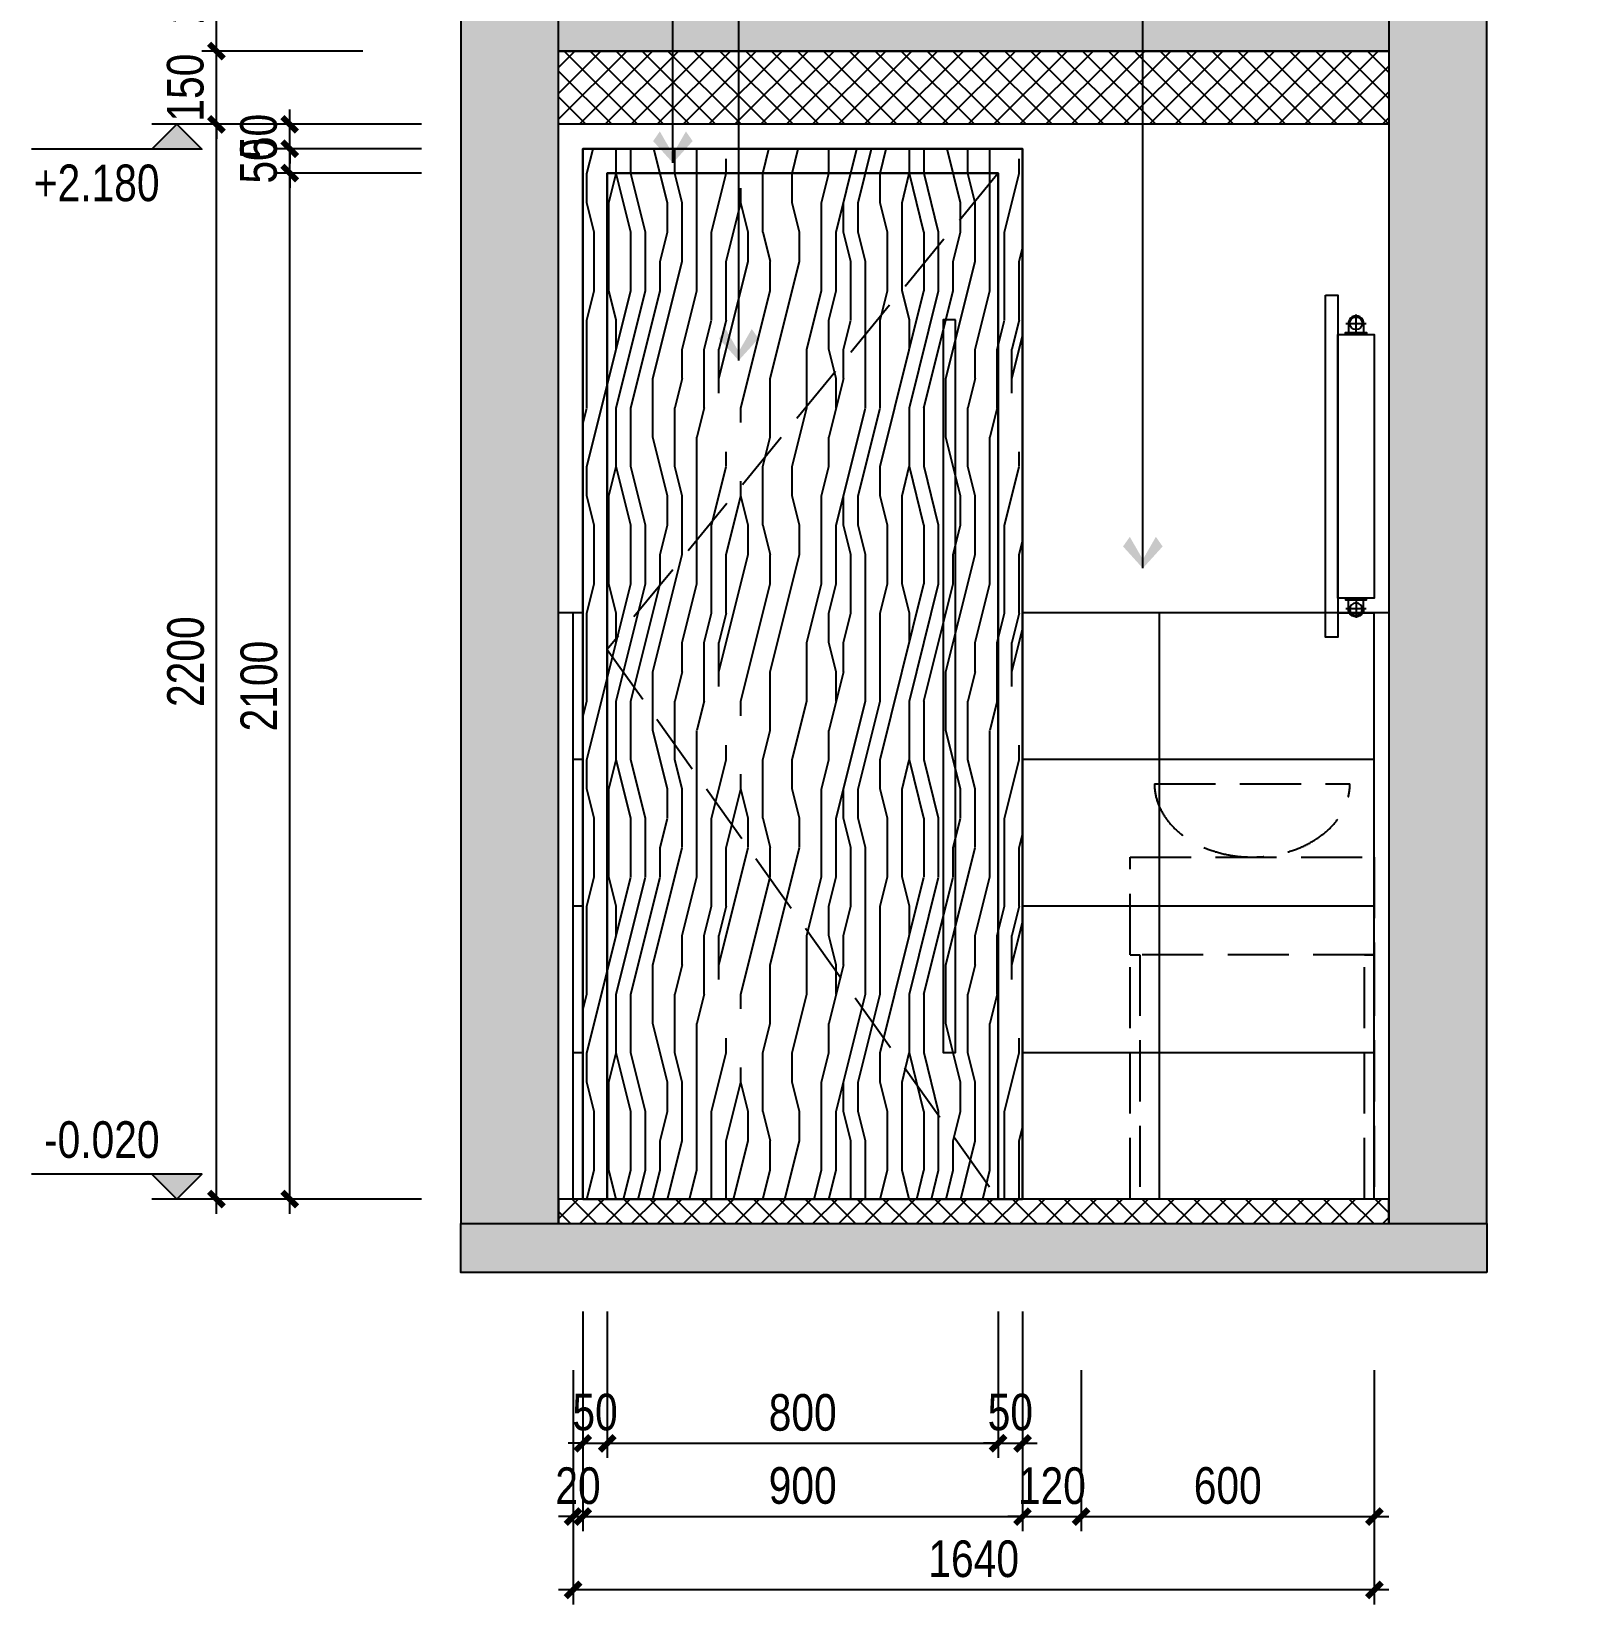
# Model space of a CAD drawing. Extents: x 468514 to 728049, y -74127 to 69080.
# Drawn here: x 619252 to 622408, y 37811 to 41031 of the extents above; entities that cross this region are included whole.
import ezdxf
from ezdxf.enums import TextEntityAlignment as Align

# ---------------------------------------------------------------- set-up
doc = ezdxf.new("R2010")
doc.units = 0
doc.header["$LTSCALE"] = 500
doc.header["$MEASUREMENT"] = 0
doc.linetypes.add('DASH', pattern=[0.35, 0.25, -0.1])
doc.layers.get('Defpoints').update_dxf_attribs({"color": 229})
for name, color, linetype in [('E 立面填充', 250, 'Continuous'), ('E 立面墙体', 245, 'Continuous'), ('E 立面家具、洁具', 153, 'Continuous'), ('E 立面材料分格线', 8, 'Continuous'), ('E 立面标注尺寸', 9, 'Continuous'), ('E 立面装饰完成线', 225, 'Continuous'), ('E 立面门', 107, 'Continuous')]:
    doc.layers.add(name, color=color, linetype=linetype)
doc.styles.add('PDC DIM', font='PMingLiU-ExtB.ttf', dxfattribs={"width": 0.85})
doc.styles.add('Xref-标准套房C$0$黑体', font='simhei.ttf')
doc.dimstyles.new('PDC-A2', dxfattribs={"dimscale": 0, "dimtxt": 2.5, "dimasz": 1, "dimexe": 1, "dimexo": 1, "dimgap": 0.7, "dimtad": 1, "dimdec": 0, "dimtxsty": 'PDC DIM', "dimblk": 'ARCHTICK', "dimcen": 1, "dimdle": 1, "dimclrd": 8, "dimclre": 8, "dimclrt": 9, "dimadec": 0, "dimazin": 0, "dimtfac": 1, "dimtdec": 0, "dimtix": 1, "dimtmove": 2, "dimatfit": 3, "dimldrblk": 'PDC A2 T R', "dimfxl": 10, "dimfxlon": 1, "dimarcsym": 0})

# ---------------------------------------------------------------- blocks, each defined once
blk = doc.blocks.new('led')
for p, q in [((622735.7, 39934.6, 89732.5), (622735.7, 39969, 89732.5)), ((622756.5, 39950.2, 89732.5), (622714.9, 39950.2, 89732.5)), ((622720.1, 39951.1, 89732.5), (622720.1, 39932, 89732.5)), ((622751.2, 39951.1, 89732.5), (622751.2, 39932, 89732.5))]:
    blk.add_line(p, q)
at = {"elevation": 89732.5}
blk.add_lwpolyline([(622714, 39928.5), (622714, 39932), (622757.3, 39932), (622757.3, 39928.5)], close=True, dxfattribs=at)
blk.add_circle((622735.7, 39951.1, 89732.5), 12.7)
blk.add_arc((622735.7, 39951.1, 89732.5), 15.5, 356.8047, 183.1953)
blk = doc.blocks.new('_ArchTick')
at = {"color": 0, "linetype": 'ByBlock', "const_width": 0.4}
blk.add_lwpolyline([(-0.5, -0.5), (0.5, 0.5)], dxfattribs=at)
blk = doc.blocks.new('*D1434')
at = {"layer": 'Defpoints', "color": 0, "transparency": 16777216}
for p in [(619780.7, 40741), (620080.7, 40741), (620080.7, 38641)]:
    blk.add_point(p, dxfattribs=at)
at = {"layer": 'E 立面标注尺寸', "color": 8, "lineweight": -2, "transparency": 16777216}
for p, q in [((619780.7, 38611), (619780.7, 40771)), ((620050.7, 40741), (619750.7, 40741)), ((620050.7, 38641), (619750.7, 38641))]:
    blk.add_line(p, q, dxfattribs=at)
at = {"layer": 'E 立面标注尺寸', "color": 8, "lineweight": -2, "transparency": 16777216, "xscale": 29.99999882274668, "yscale": 29.99999882274668, "zscale": 29.99999882274668}
for p, rotation in [((619780.7, 40741), 90), ((619780.7, 38641), 270)]:
    blk.add_blockref('_ArchTick', p, dxfattribs=dict(at, rotation=rotation))
at = {"layer": 'E 立面标注尺寸', "color": 9, "transparency": 16777216, "insert": (619718, 39691), "char_height": 75, "attachment_point": 5, "rotation": 90, "style": 'PDC DIM'}
blk.add_mtext('2100', dxfattribs=at)
blk = doc.blocks.new('PDC A2 T R')
at = {"color": 0, "linetype": 'ByBlock'}
blk.add_line((0, 0), (-2, 0), dxfattribs=at)
for points in [[(-2.15, 0.89), (-1.49, 1.35), (-0.6, 0), (0, 0)], [(-2.15, -0.89), (-1.49, -1.35), (-0.6, 0), (0, 0)]]:
    blk.add_solid(points, dxfattribs=at)
blk = doc.blocks.new('*D1435')
at = {"layer": 'Defpoints', "color": 0, "transparency": 16777216}
for p in [(619780.7, 40791), (620080.7, 40791), (620080.7, 40741)]:
    blk.add_point(p, dxfattribs=at)
at = {"layer": 'E 立面标注尺寸', "color": 8, "lineweight": -2, "transparency": 16777216}
for p, q in [((619780.7, 40791), (619780.7, 40821)), ((620050.7, 40791), (619750.7, 40791)), ((619780.7, 40741), (619780.7, 40791)), ((620050.7, 40741), (619750.7, 40741)), ((619780.7, 40741), (619780.7, 40711))]:
    blk.add_line(p, q, dxfattribs=at)
at = {"layer": 'E 立面标注尺寸', "color": 8, "lineweight": -2, "transparency": 16777216, "xscale": 29.99999882274668, "yscale": 29.99999882274668, "zscale": 29.99999882274668}
for p, rotation in [((619780.7, 40791), 270), ((619780.7, 40741), 90)]:
    blk.add_blockref('_ArchTick', p, dxfattribs=dict(at, rotation=rotation))
at = {"layer": 'E 立面标注尺寸', "color": 9, "transparency": 16777216, "insert": (619717.3, 40766), "char_height": 75, "attachment_point": 5, "rotation": 90, "style": 'PDC DIM'}
blk.add_mtext('50', dxfattribs=at)
blk = doc.blocks.new('*D1436')
at = {"layer": 'Defpoints', "color": 0}
for p in [(619780.7, 40841), (620080.7, 40841), (620080.7, 40791)]:
    blk.add_point(p, dxfattribs=at)
at = {"layer": 'E 立面标注尺寸', "color": 8, "lineweight": -2}
for p, q in [((619780.7, 40841), (619780.7, 40871)), ((620050.7, 40841), (619750.7, 40841)), ((619780.7, 40791), (619780.7, 40841)), ((620050.7, 40791), (619750.7, 40791)), ((619780.7, 40791), (619780.7, 40761))]:
    blk.add_line(p, q, dxfattribs=at)
at = {"layer": 'E 立面标注尺寸', "color": 8, "lineweight": -2, "xscale": 29.99999882274668, "yscale": 29.99999882274668, "zscale": 29.99999882274668}
for p, rotation in [((619780.7, 40841), 270), ((619780.7, 40791), 90)]:
    blk.add_blockref('_ArchTick', p, dxfattribs=dict(at, rotation=rotation))
at = {"layer": 'E 立面标注尺寸', "color": 9, "insert": (619717.3, 40816), "char_height": 75, "attachment_point": 5, "rotation": 90, "style": 'PDC DIM'}
blk.add_mtext('50', dxfattribs=at)
blk = doc.blocks.new('*D1437')
at = {"layer": 'Defpoints', "color": 0}
for p in [(619630.7, 40991), (620080.7, 40991), (620080.7, 40841)]:
    blk.add_point(p, dxfattribs=at)
at = {"layer": 'E 立面标注尺寸', "color": 8, "lineweight": -2}
for p, q in [((619930.7, 40991), (619600.7, 40991)), ((619630.7, 40991), (619630.7, 41021)), ((619630.7, 40841), (619630.7, 40991)), ((619930.7, 40841), (619600.7, 40841)), ((619630.7, 40841), (619630.7, 40811))]:
    blk.add_line(p, q, dxfattribs=at)
at = {"layer": 'E 立面标注尺寸', "color": 8, "lineweight": -2, "xscale": 29.99999882274668, "yscale": 29.99999882274668, "zscale": 29.99999882274668}
for p, rotation in [((619630.7, 40991), 270), ((619630.7, 40841), 90)]:
    blk.add_blockref('_ArchTick', p, dxfattribs=dict(at, rotation=rotation))
at = {"layer": 'E 立面标注尺寸', "color": 9, "insert": (619567.3, 40916), "char_height": 75, "attachment_point": 5, "rotation": 90, "style": 'PDC DIM'}
blk.add_mtext('150', dxfattribs=at)
blk = doc.blocks.new('*D1438')
at = {"layer": 'Defpoints', "color": 0}
for p in [(619630.7, 41241), (620080.7, 41241), (620080.7, 40991)]:
    blk.add_point(p, dxfattribs=at)
at = {"layer": 'E 立面标注尺寸', "color": 8, "lineweight": -2}
for p, q in [((619630.7, 40961), (619630.7, 41271)), ((619930.7, 41241), (619600.7, 41241)), ((619930.7, 40991), (619600.7, 40991))]:
    blk.add_line(p, q, dxfattribs=at)
at = {"layer": 'E 立面标注尺寸', "color": 8, "lineweight": -2, "xscale": 29.99999882274668, "yscale": 29.99999882274668, "zscale": 29.99999882274668}
for p, rotation in [((619630.7, 41241), 90), ((619630.7, 40991), 270)]:
    blk.add_blockref('_ArchTick', p, dxfattribs=dict(at, rotation=rotation))
at = {"layer": 'E 立面标注尺寸', "color": 9, "insert": (619567.3, 41116), "char_height": 75, "attachment_point": 5, "rotation": 90, "style": 'PDC DIM'}
blk.add_mtext('250', dxfattribs=at)
blk = doc.blocks.new('*D1431')
at = {"layer": 'Defpoints', "color": 0}
for p in [(619630.7, 40841), (620080.7, 40841), (620080.7, 38641)]:
    blk.add_point(p, dxfattribs=at)
at = {"layer": 'E 立面标注尺寸', "color": 8, "lineweight": -2}
for p, q in [((619630.7, 38611), (619630.7, 40871)), ((619930.7, 40841), (619600.7, 40841)), ((619930.7, 38641), (619600.7, 38641))]:
    blk.add_line(p, q, dxfattribs=at)
at = {"layer": 'E 立面标注尺寸', "color": 8, "lineweight": -2, "xscale": 29.99999882274668, "yscale": 29.99999882274668, "zscale": 29.99999882274668}
for p, rotation in [((619630.7, 40841), 90), ((619630.7, 38641), 270)]:
    blk.add_blockref('_ArchTick', p, dxfattribs=dict(at, rotation=rotation))
at = {"layer": 'E 立面标注尺寸', "color": 9, "insert": (619568, 39741), "char_height": 75, "attachment_point": 5, "rotation": 90, "style": 'PDC DIM'}
blk.add_mtext('2200', dxfattribs=at)
blk = doc.blocks.new('*D1475')
at = {"layer": 'Defpoints', "color": 0, "transparency": 16777216}
for p in [(620380.7, 38441), (620430.7, 38441), (620430.7, 38141)]:
    blk.add_point(p, dxfattribs=at)
at = {"layer": 'E 立面标注尺寸', "color": 8, "lineweight": -2, "transparency": 16777216}
for p, q in [((620380.7, 38411), (620380.7, 38111)), ((620430.7, 38411), (620430.7, 38111)), ((620380.7, 38141), (620350.7, 38141)), ((620380.7, 38141), (620430.7, 38141)), ((620430.7, 38141), (620460.7, 38141))]:
    blk.add_line(p, q, dxfattribs=at)
at = {"layer": 'E 立面标注尺寸', "color": 8, "lineweight": -2, "transparency": 16777216, "xscale": 29.99999882274668, "yscale": 29.99999882274668, "zscale": 29.99999882274668}
blk.add_blockref('_ArchTick', (620380.7, 38141), dxfattribs=at)
at = {"layer": 'E 立面标注尺寸', "color": 8, "lineweight": -2, "transparency": 16777216, "xscale": 29.99999882274668, "yscale": 29.99999882274668, "zscale": 29.99999882274668, "rotation": 180}
blk.add_blockref('_ArchTick', (620430.7, 38141), dxfattribs=at)
at = {"layer": 'E 立面标注尺寸', "color": 9, "transparency": 16777216, "insert": (620405.7, 38204.5), "char_height": 75, "attachment_point": 5, "style": 'PDC DIM'}
blk.add_mtext('50', dxfattribs=at)
blk = doc.blocks.new('*D1476')
at = {"layer": 'Defpoints', "color": 0, "transparency": 16777216}
for p in [(620430.7, 38441), (621230.7, 38441), (621230.7, 38141)]:
    blk.add_point(p, dxfattribs=at)
at = {"layer": 'E 立面标注尺寸', "color": 8, "lineweight": -2, "transparency": 16777216}
for p, q in [((620430.7, 38411), (620430.7, 38111)), ((621230.7, 38411), (621230.7, 38111)), ((620400.7, 38141), (621260.7, 38141))]:
    blk.add_line(p, q, dxfattribs=at)
at = {"layer": 'E 立面标注尺寸', "color": 8, "lineweight": -2, "transparency": 16777216, "xscale": 29.99999882274668, "yscale": 29.99999882274668, "zscale": 29.99999882274668, "rotation": 180}
blk.add_blockref('_ArchTick', (620430.7, 38141), dxfattribs=at)
at = {"layer": 'E 立面标注尺寸', "color": 8, "lineweight": -2, "transparency": 16777216, "xscale": 29.99999882274668, "yscale": 29.99999882274668, "zscale": 29.99999882274668}
blk.add_blockref('_ArchTick', (621230.7, 38141), dxfattribs=at)
at = {"layer": 'E 立面标注尺寸', "color": 9, "transparency": 16777216, "insert": (620830.7, 38203.8), "char_height": 75, "attachment_point": 5, "style": 'PDC DIM'}
blk.add_mtext('800', dxfattribs=at)
blk = doc.blocks.new('*D1477')
at = {"layer": 'Defpoints', "color": 0, "transparency": 16777216}
for p in [(621230.7, 38441), (621280.7, 38441), (621280.7, 38141)]:
    blk.add_point(p, dxfattribs=at)
at = {"layer": 'E 立面标注尺寸', "color": 8, "lineweight": -2, "transparency": 16777216}
for p, q in [((621230.7, 38411), (621230.7, 38111)), ((621280.7, 38411), (621280.7, 38111)), ((621230.7, 38141), (621200.7, 38141)), ((621230.7, 38141), (621280.7, 38141)), ((621280.7, 38141), (621310.7, 38141))]:
    blk.add_line(p, q, dxfattribs=at)
at = {"layer": 'E 立面标注尺寸', "color": 8, "lineweight": -2, "transparency": 16777216, "xscale": 29.99999882274668, "yscale": 29.99999882274668, "zscale": 29.99999882274668}
blk.add_blockref('_ArchTick', (621230.7, 38141), dxfattribs=at)
at = {"layer": 'E 立面标注尺寸', "color": 8, "lineweight": -2, "transparency": 16777216, "xscale": 29.99999882274668, "yscale": 29.99999882274668, "zscale": 29.99999882274668, "rotation": 180}
blk.add_blockref('_ArchTick', (621280.7, 38141), dxfattribs=at)
at = {"layer": 'E 立面标注尺寸', "color": 9, "transparency": 16777216, "insert": (621255.7, 38204.5), "char_height": 75, "attachment_point": 5, "style": 'PDC DIM'}
blk.add_mtext('50', dxfattribs=at)
blk = doc.blocks.new('*D1478')
at = {"layer": 'Defpoints', "color": 0, "transparency": 16777216}
for p in [(620360.7, 38441), (620380.7, 38441), (620380.7, 37991)]:
    blk.add_point(p, dxfattribs=at)
at = {"layer": 'E 立面标注尺寸', "color": 8, "lineweight": -2, "transparency": 16777216}
for p, q in [((620360.7, 38291), (620360.7, 37961)), ((620380.7, 38291), (620380.7, 37961)), ((620360.7, 37991), (620330.7, 37991)), ((620360.7, 37991), (620380.7, 37991)), ((620380.7, 37991), (620410.7, 37991))]:
    blk.add_line(p, q, dxfattribs=at)
at = {"layer": 'E 立面标注尺寸', "color": 8, "lineweight": -2, "transparency": 16777216, "xscale": 29.99999882274668, "yscale": 29.99999882274668, "zscale": 29.99999882274668}
blk.add_blockref('_ArchTick', (620360.7, 37991), dxfattribs=at)
at = {"layer": 'E 立面标注尺寸', "color": 8, "lineweight": -2, "transparency": 16777216, "xscale": 29.99999882274668, "yscale": 29.99999882274668, "zscale": 29.99999882274668, "rotation": 180}
blk.add_blockref('_ArchTick', (620380.7, 37991), dxfattribs=at)
at = {"layer": 'E 立面标注尺寸', "color": 9, "transparency": 16777216, "insert": (620370.7, 38053.8), "char_height": 75, "attachment_point": 5, "style": 'PDC DIM'}
blk.add_mtext('20', dxfattribs=at)
blk = doc.blocks.new('*D1479')
at = {"layer": 'Defpoints', "color": 0, "transparency": 16777216}
for p in [(620380.7, 38441), (621280.7, 38441), (621280.7, 37991)]:
    blk.add_point(p, dxfattribs=at)
at = {"layer": 'E 立面标注尺寸', "color": 8, "lineweight": -2, "transparency": 16777216}
for p, q in [((620380.7, 38291), (620380.7, 37961)), ((621280.7, 38291), (621280.7, 37961)), ((620350.7, 37991), (621310.7, 37991))]:
    blk.add_line(p, q, dxfattribs=at)
at = {"layer": 'E 立面标注尺寸', "color": 8, "lineweight": -2, "transparency": 16777216, "xscale": 29.99999882274668, "yscale": 29.99999882274668, "zscale": 29.99999882274668, "rotation": 180}
blk.add_blockref('_ArchTick', (620380.7, 37991), dxfattribs=at)
at = {"layer": 'E 立面标注尺寸', "color": 8, "lineweight": -2, "transparency": 16777216, "xscale": 29.99999882274668, "yscale": 29.99999882274668, "zscale": 29.99999882274668}
blk.add_blockref('_ArchTick', (621280.7, 37991), dxfattribs=at)
at = {"layer": 'E 立面标注尺寸', "color": 9, "transparency": 16777216, "insert": (620830.7, 38054.2), "char_height": 75, "attachment_point": 5, "style": 'PDC DIM'}
blk.add_mtext('900', dxfattribs=at)
blk = doc.blocks.new('*D1480')
at = {"layer": 'Defpoints', "color": 0, "transparency": 16777216}
for p in [(621280.7, 38441), (621400.7, 38441), (621400.7, 37991)]:
    blk.add_point(p, dxfattribs=at)
at = {"layer": 'E 立面标注尺寸', "color": 8, "lineweight": -2, "transparency": 16777216}
for p, q in [((621280.7, 38291), (621280.7, 37961)), ((621400.7, 38291), (621400.7, 37961)), ((621280.7, 37991), (621250.7, 37991)), ((621280.7, 37991), (621400.7, 37991)), ((621400.7, 37991), (621430.7, 37991))]:
    blk.add_line(p, q, dxfattribs=at)
at = {"layer": 'E 立面标注尺寸', "color": 8, "lineweight": -2, "transparency": 16777216, "xscale": 29.99999882274668, "yscale": 29.99999882274668, "zscale": 29.99999882274668}
blk.add_blockref('_ArchTick', (621280.7, 37991), dxfattribs=at)
at = {"layer": 'E 立面标注尺寸', "color": 8, "lineweight": -2, "transparency": 16777216, "xscale": 29.99999882274668, "yscale": 29.99999882274668, "zscale": 29.99999882274668, "rotation": 180}
blk.add_blockref('_ArchTick', (621400.7, 37991), dxfattribs=at)
at = {"layer": 'E 立面标注尺寸', "color": 9, "transparency": 16777216, "insert": (621340.7, 38053.8), "char_height": 75, "attachment_point": 5, "style": 'PDC DIM'}
blk.add_mtext('120', dxfattribs=at)
blk = doc.blocks.new('*D1481')
at = {"layer": 'Defpoints', "color": 0, "transparency": 16777216}
for p in [(621400.7, 38441), (622000.7, 38441), (622000.7, 37991)]:
    blk.add_point(p, dxfattribs=at)
at = {"layer": 'E 立面标注尺寸', "color": 8, "lineweight": -2, "transparency": 16777216}
for p, q in [((621400.7, 38291), (621400.7, 37961)), ((622000.7, 38291), (622000.7, 37961)), ((621370.7, 37991), (622030.7, 37991))]:
    blk.add_line(p, q, dxfattribs=at)
at = {"layer": 'E 立面标注尺寸', "color": 8, "lineweight": -2, "transparency": 16777216, "xscale": 29.99999882274668, "yscale": 29.99999882274668, "zscale": 29.99999882274668, "rotation": 180}
blk.add_blockref('_ArchTick', (621400.7, 37991), dxfattribs=at)
at = {"layer": 'E 立面标注尺寸', "color": 8, "lineweight": -2, "transparency": 16777216, "xscale": 29.99999882274668, "yscale": 29.99999882274668, "zscale": 29.99999882274668}
blk.add_blockref('_ArchTick', (622000.7, 37991), dxfattribs=at)
at = {"layer": 'E 立面标注尺寸', "color": 9, "transparency": 16777216, "insert": (621700.7, 38054.2), "char_height": 75, "attachment_point": 5, "style": 'PDC DIM'}
blk.add_mtext('600', dxfattribs=at)
blk = doc.blocks.new('*D1482')
at = {"layer": 'Defpoints', "color": 0, "transparency": 16777216}
for p in [(620360.7, 38441), (622000.7, 38441), (620360.7, 37841)]:
    blk.add_point(p, dxfattribs=at)
at = {"layer": 'E 立面标注尺寸', "color": 8, "lineweight": -2, "transparency": 16777216}
for p, q in [((620360.7, 38141), (620360.7, 37811)), ((622000.7, 38141), (622000.7, 37811)), ((622030.7, 37841), (620330.7, 37841))]:
    blk.add_line(p, q, dxfattribs=at)
at = {"layer": 'E 立面标注尺寸', "color": 8, "lineweight": -2, "transparency": 16777216, "xscale": 29.99999882274668, "yscale": 29.99999882274668, "zscale": 29.99999882274668, "rotation": 180}
blk.add_blockref('_ArchTick', (620360.7, 37841), dxfattribs=at)
at = {"layer": 'E 立面标注尺寸', "color": 8, "lineweight": -2, "transparency": 16777216, "xscale": 29.99999882274668, "yscale": 29.99999882274668, "zscale": 29.99999882274668}
blk.add_blockref('_ArchTick', (622000.7, 37841), dxfattribs=at)
at = {"layer": 'E 立面标注尺寸', "color": 9, "transparency": 16777216, "insert": (621180.7, 37904.2), "char_height": 75, "attachment_point": 5, "style": 'PDC DIM'}
blk.add_mtext('1640', dxfattribs=at)
blk = doc.blocks.new('A$C37DB5113')
blk.add_hatch(color=256).paths.add_polyline_path([(150, 75), (75, 0), (0, 75)])
for p, q in [((0, 75), (510, 75)), ((0, 75), (75, 0)), ((150, 75), (75, 0)), ((0, 0), (150, 0))]:
    blk.add_line(p, q)
blk.add_lwpolyline([(150, 75), (75, 0), (0, 75), (150, 75)])
at = {"style": 'Xref-标准套房C$0$黑体', "width": 0.8}
blk.add_attdef('%%P0.000', text='', height=105, dxfattribs=at).set_placement((510, 75), align=Align.BOTTOM_RIGHT)
blk = doc.blocks.new('343')
at = {"linetype": 'DASH'}
blk.add_lwpolyline([(623243.7, 37191.3), (623643.7, 37191.3)], dxfattribs=at)
for points in [[(623193.7, 37041.3), (623693.7, 37041.3), (623693.7, 36841.3), (623193.7, 36841.3)], [(623193.7, 36841.3), (623213.7, 36841.3), (623213.7, 36341.3), (623193.7, 36341.3)], [(623673.7, 36841.3), (623693.7, 36841.3), (623693.7, 36341.3), (623673.7, 36341.3)]]:
    blk.add_lwpolyline(points, close=True, dxfattribs=at)
blk.add_ellipse((623443.7, 37191.3), major_axis=(200, 0), ratio=0.75, start_param=3.141593, end_param=6.283185, dxfattribs=at)

msp = doc.modelspace()

# ---------------------------------------------------------------- hatches: boundary and pattern name
at = {"layer": 'E 立面填充'}
h = msp.add_hatch(dxfattribs=at)
h.set_pattern_fill('ANSI37', color=256, scale=300)
h.set_pattern_definition([(45, (0, -200), (-26.5165043, 26.5165043), []), (135, (0, -200), (-26.5165043, -26.5165043), [])])
h.paths.add_polyline_path([(620330.7, 40991), (622030.7, 40991), (622030.7, 40841), (620330.7, 40841)])
h = msp.add_hatch(dxfattribs=at)
h.set_pattern_fill('木纹5', color=256, scale=150, angle=90, pattern_type=2)
h.set_pattern_definition([(90, (93963.6, 0), (-600, 4e-14), [120, -180, 60, -240]), (90, (93948.6, 420), (-600, 4e-14), [120, -480]), (90, (93918.6, 360), (-600, 4e-14), [60, -540]), (90, (93903.6, 30), (-600, 4e-14), [30, -420, 30, -120]), (90, (93873.6, 240), (-600, 4e-14), [120, -180, 30, -270]), (90, (93858.6, 90), (-600, 4e-14), [90, -510]), (90, (93843.6, 240), (-600, 4e-14), [180, -420]), (90, (93828.6, 60), (-600, 4e-14), [120, -480]), (90, (93813.6, 300), (-600, 4e-14), [300, -300]), (90, (93783.6, 120), (-600, 4e-14), [60, -180, 120, -240]), (90, (93768.6, 540), (-600, 4e-14), [120, -480]), (90, (93753.6, 420), (-600, 4e-14), [60, -540]), (90, (93738.6, 300), (-600, 4e-14), [60, -540]), (90, (93723.6, 0), (-600, 4e-14), [120, -480]), (90, (93708.6, 300), (-600, 4e-14), [120, -480]), (90, (93678.6, 300), (-600, 4e-14), [120, -120, 120, -240]), (90, (93648.6, 180), (-600, 4e-14), [60, -300, 120, -120]), (90, (93633.6, 300), (-600, 4e-14), [180, -420]), (90, (93603.6, 300), (-600, 4e-14), [120, -480]), (90, (93588.6, 60), (-600, 4e-14), [180, -240, 60, -120]), (90, (93558.6, 60), (-600, 4e-14), [300, -300]), (90, (93543.6, 420), (-600, 4e-14), [60, -540]), (90, (93528.6, 240), (-600, 4e-14), [120, -480]), (90, (93513.6, 120), (-600, 4e-14), [60, -240, 60, -240]), (90, (93498.6, 60), (-600, 4e-14), [60, -180, 120, -240]), (90, (93483.6, 180), (-600, 4e-14), [60, -300, 60, -180]), (90, (93468.6, 300), (-600, 4e-14), [180, -420]), (90, (93438.6, 60), (-600, 4e-14), [120, -480]), (90, (93423.6, 360), (-600, 4e-14), [60, -540]), (90, (93408.6, 480), (-600, 4e-14), [60, -540]), (104.036243, (93918.6, 420), (2e-08, 600), [61.8, -2412.0633]), (104.036243, (93783.6, 480), (2e-08, 600), [61.8, -2412.0633]), (104.036243, (93423.6, 420), (2e-08, 600), [61.8, -2412.0633]), (104.036243, (93648.6, 240), (2e-08, 600), [61.8, -2412.0633]), (104.036243, (93558.6, 360), (2e-08, 600), [61.8, -2412.0633]), (104.036243, (93603.6, 420), (2e-08, 600), [61.8, -2412.0633]), (104.036243, (93498.6, 120), (2e-08, 600), [61.8, -2412.0633]), (104.036243, (93528.6, 360), (2e-08, 600), [61.8, -2412.0633]), (104.036243, (93753.6, 480), (2e-08, 600), [123.6, -2350.2633]), (104.036243, (93708.6, 420), (2e-08, 600), [123.6, -2350.2633]), (104.036243, (93678.6, 420), (2e-08, 600), [123.6, -2350.2633]), (255.963757, (93873.6, 240), (2e-08, -600), [61.8, -123.6, 61.8, -2226.6633]), (255.963757, (93783.6, 120), (2e-08, -600), [61.8, -2412.0633]), (255.963757, (93513.6, 120), (2e-08, -600), [123.6, -2350.2633]), (284.036243, (93948.6, 420), (-2e-08, -600), [61.8, -2412.0633]), (75.963757, (93948.6, 540), (-2e-08, 600), [61.8, -2412.0633]), (75.963757, (93738.6, 360), (-2e-08, 600), [61.8, -2412.0633]), (75.963757, (93633.6, 480), (-2e-08, 600), [61.8, -2412.0633]), (75.963757, (93588.6, 240), (-2e-08, 600), [61.8, -2412.0633]), (75.963757, (93513.6, 180), (-2e-08, 600), [61.8, -2412.0633]), (75.963757, (93483.6, 240), (-2e-08, 600), [61.8, -2412.0633]), (75.963757, (93588.6, 240), (-2e-08, 600), [61.8, -2412.0633]), (75.963757, (93498.6, 420), (-2e-08, 600), [247.2, -2226.6633]), (75.963757, (93903.6, 60), (-2e-08, 600), [247.2, -2226.6633]), (75.963757, (93858.6, 120), (-2e-08, 600), [247.2, -2226.6633]), (75.963757, (93828.6, 180), (-2e-08, 600), [61.8, -123.6, 123.6, -2164.8633]), (75.963757, (93783.6, 180), (-2e-08, 600), [123.6, -123.6, 123.6, -2103.0633]), (75.963757, (93723.6, 120), (-2e-08, 600), [247.2, -2226.6633]), (75.963757, (93678.6, 60), (-2e-08, 600), [247.2, -2226.6633]), (75.963757, (93648.6, 60), (-2e-08, 600), [247.2, -2226.6633]), (75.963757, (93468.6, 480), (-2e-08, 600), [61.8, -2412.0633]), (75.963768, (93408.6, 540), (-0.000115, 600), [123.6, -2350.2633]), (75.963768, (93438.6, 180), (-0.000115, 600), [123.6, -2350.2633]), (75.963758, (93963.6, 120), (-1e-05, 600), [247.2, -2226.6633]), (75.963758, (93543.6, 480), (-1e-05, 600), [185.4, -2288.4633]), (75.963758, (93588.6, 540), (-1e-05, 600), [370.8, -2103.0633])])
h.paths.add_polyline_path([(621280.7, 40791), (620380.7, 40791), (620380.7, 38641), (621280.7, 38641)])
h = msp.add_hatch(dxfattribs=at)
h.set_pattern_fill('_USER', color=256, scale=300, pattern_type=0)
h.set_pattern_definition([(0, (620360.75, 38641), (0, 300), [])])
h.paths.add_polyline_path([(621900.7, 39841), (621280.7, 39841), (621280.7, 38641), (622000.7, 38641), (622000.7, 39871), (621925.7, 39871), (621925.7, 39791), (621900.7, 39791)])
h.paths.add_polyline_path([(620380.7, 39841), (620360.7, 39841), (620360.7, 38641), (620380.7, 38641)])
h = msp.add_hatch(dxfattribs=at)
h.set_pattern_fill('_USER', color=256, scale=600, angle=90, pattern_type=0)
h.set_pattern_definition([(90, (620360.75, 41041), (-600, 4e-14), [])])
h.paths.add_polyline_path([(621900.7, 39841), (621280.7, 39841), (621280.7, 38641), (622000.7, 38641), (622000.7, 39871), (621925.7, 39871), (621925.7, 39791), (621900.7, 39791)])
h.paths.add_polyline_path([(620380.7, 39841), (620360.7, 39841), (620360.7, 38641), (620380.7, 38641)])
at = {"layer": 'E 立面墙体'}
h = msp.add_hatch(dxfattribs=at)
h.set_pattern_fill('钢筋混凝土', color=250, scale=10, pattern_type=2)
h.set_pattern_definition([(45, (95608.31, 0), (-35.355339, 35.355339), []), (50, (95608.31, 0), (71.726018, -6.2752135), [7.5, -82.5]), (355, (95608.31, 0), (-13.875133, 75.219213), [6, -66]), (100.4514, (95614.286, -0.52), (57.850938, 68.943954), [6.374019, -70.114211]), (46.1842, (95608.31, 20), (106.724105, -16.551901), [11.25, -123.75]), (96.6356, (95617.2, 18.62), (93.46627, 97.411787), [9.561029, -105.1713]), (351.1842, (95608.31, 20), (93.466195, 97.41186), [9, -99]), (21, (95618.31, 15), (59.690705, -40.261889), [7.5, -82.5]), (326, (95618.31, 15), (24.331533, 72.515005), [6, -66]), (71.4514, (95623.28, 11.645), (84.022263, 32.25305), [6.374019, -70.114211]), (37.5, (95608.308, 0), (1.2159855, 33.2893854), [0.5, -65.2, 0.5, -67, 0.5, -66.25]), (7.5, (95608.31, 0), (26.3069537, 39.4411712), [0.5, -38.2, 0.5, -63.7, 0.5, -25.25]), (327.5, (95586.008, 0), (53.3822436, -2.2554872), [0.5, -25, 0.5, -78, 0.5, -103.5]), (317.5, (95576.01, 0), (58.318617, 10.0104982), [0.5, -32.5, 0.5, -51.8, 0.5, -73.5])])
h.paths.add_polyline_path([(620130.7, 38591), (620330.7, 38591), (620330.7, 43891), (620130.7, 43891)])
h = msp.add_hatch(dxfattribs=at)
h.set_pattern_fill('钢筋混凝土', color=250, scale=10, pattern_type=2)
h.set_pattern_definition([(45, (90308.31, 0), (-35.355339, 35.355339), []), (50, (90308.31, 0), (71.726018, -6.2752135), [7.5, -82.5]), (355, (90308.31, 0), (-13.875133, 75.219213), [6, -66]), (100.4514, (90314.286, -0.52), (57.850938, 68.943954), [6.374019, -70.114211]), (46.1842, (90308.31, 20), (106.724105, -16.551901), [11.25, -123.75]), (96.6356, (90317.2, 18.62), (93.46627, 97.411787), [9.561029, -105.1713]), (351.1842, (90308.31, 20), (93.466195, 97.41186), [9, -99]), (21, (90318.31, 15), (59.690705, -40.261889), [7.5, -82.5]), (326, (90318.31, 15), (24.331533, 72.515005), [6, -66]), (71.4514, (90323.28, 11.645), (84.022263, 32.25305), [6.374019, -70.114211]), (37.5, (90308.308, 0), (1.2159855, 33.2893854), [0.5, -65.2, 0.5, -67, 0.5, -66.25]), (7.5, (90308.31, 0), (26.3069537, 39.4411712), [0.5, -38.2, 0.5, -63.7, 0.5, -25.25]), (327.5, (90286.008, 0), (53.3822436, -2.2554872), [0.5, -25, 0.5, -78, 0.5, -103.5]), (317.5, (90276.01, 0), (58.318617, 10.0104982), [0.5, -32.5, 0.5, -51.8, 0.5, -73.5])])
h.paths.add_polyline_path([(622230.7, 43891), (622030.7, 43891), (622030.7, 38591), (622230.7, 38591)])
h = msp.add_hatch(dxfattribs=at)
h.set_pattern_fill('钢筋混凝土', color=250, scale=10, pattern_type=2)
h.set_pattern_definition([(45, (84608.31, -250), (-35.355339, 35.355339), []), (50, (84608.31, -250), (71.726018, -6.2752135), [7.5, -82.5]), (355, (84608.31, -250), (-13.875133, 75.219213), [6, -66]), (100.4514, (84614.286, -250.52), (57.850938, 68.943954), [6.374019, -70.114211]), (46.1842, (84608.31, -230), (106.724105, -16.551901), [11.25, -123.75]), (96.6356, (84617.2, -231.38), (93.46627, 97.411787), [9.561029, -105.1713]), (351.1842, (84608.31, -230), (93.466195, 97.41186), [9, -99]), (21, (84618.31, -235), (59.690705, -40.261889), [7.5, -82.5]), (326, (84618.31, -235), (24.331533, 72.515005), [6, -66]), (71.4514, (84623.28, -238.355), (84.022263, 32.25305), [6.374019, -70.114211]), (37.5, (84608.308, -250), (1.2159855, 33.2893854), [0.5, -65.2, 0.5, -67, 0.5, -66.25]), (7.5, (84608.31, -250), (26.3069537, 39.4411712), [0.5, -38.2, 0.5, -63.7, 0.5, -25.25]), (327.5, (84586.008, -250), (53.3822436, -2.2554872), [0.5, -25, 0.5, -78, 0.5, -103.5]), (317.5, (84576.01, -250), (58.318617, 10.0104982), [0.5, -32.5, 0.5, -51.8, 0.5, -73.5])])
h.paths.add_polyline_path([(622030.7, 40991), (620330.7, 40991), (620330.7, 41191), (622030.7, 41191)])
h = msp.add_hatch(dxfattribs=at)
h.set_pattern_fill('ANSI37', color=250, scale=300)
h.set_pattern_definition([(45, (90008.31, 0), (-26.5165043, 26.5165043), []), (135, (90008.31, 0), (-26.5165043, -26.5165043), [])])
h.paths.add_polyline_path([(620330.7, 38591), (622030.7, 38591), (622030.7, 38641), (620330.7, 38641)])
h = msp.add_hatch(color=250, dxfattribs=at)
h.dxf.hatch_style = 1
h.paths.add_polyline_path([(622230.7, 38491), (620130.7, 38491), (620130.7, 38591), (622230.7, 38591)])

# ---------------------------------------------------------------- linework, layer by layer
for points in [[(620130.7, 38591), (620330.7, 38591), (620330.7, 43891), (620130.7, 43891)], [(622230.7, 43891), (622030.7, 43891), (622030.7, 38591), (622230.7, 38591)], [(622030.7, 40991), (620330.7, 40991), (620330.7, 41191), (622030.7, 41191)], [(622230.7, 38491), (620130.7, 38491), (620130.7, 38591), (622230.7, 38591)]]:
    msp.add_lwpolyline(points, close=True, dxfattribs=at)
at = {"layer": 'E 立面家具、洁具', "color": 250}
for p, q in [((620380.7, 39841), (620330.7, 39841)), ((622030.7, 39841), (621280.7, 39841))]:
    msp.add_line(p, q, dxfattribs=at)
at = {"layer": 'E 立面家具、洁具'}
for points in [[(621900.7, 40491), (621925.7, 40491), (621925.7, 39791), (621900.7, 39791)], [(621925.7, 40411), (622000.7, 40411), (622000.7, 39871), (621925.7, 39871)]]:
    msp.add_lwpolyline(points, close=True, dxfattribs=at)
at = {"layer": 'E 立面材料分格线', "linetype": 'DASH'}
msp.add_lwpolyline([(621230.7, 40741), (620430.7, 39766), (621230.7, 38641)], dxfattribs=at)
at = {"layer": 'E 立面装饰完成线'}
for p, q in [((620360.7, 38641), (620360.7, 39841)), ((622000.7, 38641), (622000.7, 39841))]:
    msp.add_line(p, q, dxfattribs=at)
for points in [[(620330.7, 40991), (622030.7, 40991), (622030.7, 40841), (620330.7, 40841)], [(620330.7, 38591), (622030.7, 38591), (622030.7, 38641), (620330.7, 38641)]]:
    msp.add_lwpolyline(points, close=True, dxfattribs=at)
at = {"layer": 'E 立面门'}
for points in [[(620380.7, 38641), (620380.7, 40791), (621280.7, 40791), (621280.7, 38641)], [(620430.7, 38641), (620430.7, 40741), (621230.7, 40741), (621230.7, 38641)]]:
    msp.add_lwpolyline(points, dxfattribs=at)
for points in [[(621280.7, 40791), (620380.7, 40791), (620380.7, 38641), (621280.7, 38641)], [(621230.7, 40741), (620430.7, 40741), (620430.7, 38641), (621230.7, 38641)], [(621143.2, 40441), (621118.2, 40441), (621118.2, 38941), (621143.2, 38941)]]:
    msp.add_lwpolyline(points, close=True, dxfattribs=at)

# ---------------------------------------------------------------- block references
at = {"layer": 'E 立面家具、洁具'}
for name, p in [('led', (-772.4, 482.5, -89732.5)), ('343', (-1693, 2299.7))]:
    msp.add_blockref(name, p, dxfattribs=at)
at = {"layer": 'E 立面家具、洁具', "xscale": -1, "rotation": 180}
msp.add_blockref('led', (-772.4, 79799.5, -89732.5), dxfattribs=at)
at = {"layer": 'E 立面标注尺寸'}
ref = msp.add_blockref('A$C37DB5113', (619600.7, 40841), dxfattribs=dict(at, xscale=0.6836043956309368, yscale=0.6836043956309368, zscale=0.6836043956309368, rotation=180))
ref.add_attrib('%%P0.000', '+2.180', dxfattribs={"layer": '0', "height": 75, "rotation": 0, "style": 'PDC DIM', "width": 0.85}).set_placement((619514.3, 40661.1), align=Align.BOTTOM_RIGHT)
ref = msp.add_blockref('A$C37DB5113', (619600.7, 38641), dxfattribs=dict(at, xscale=-0.6836043956309368, yscale=0.6836043956354843, zscale=0.6836043956331337))
ref.add_attrib('%%P0.000', '-0.020', dxfattribs={"layer": '0', "height": 75, "rotation": 360, "style": 'PDC DIM', "width": 0.85}).set_placement((619514.3, 38702.8), align=Align.BOTTOM_RIGHT)

# ---------------------------------------------------------------- dimensions: what is measured, and where the dimension line sits
for base, p1, p2, picture, middle in [((619630.7, 41241), (620080.7, 40991), (620080.7, 41241), '*D1438', (619567.3, 41116)), ((619630.7, 40991), (620080.7, 40841), (620080.7, 40991), '*D1437', (619567.3, 40916)), ((619630.7, 40841), (620080.7, 38641), (620080.7, 40841), '*D1431', (619568, 39741)), ((619780.7, 40841), (620080.7, 40791), (620080.7, 40841), '*D1436', (619717.3, 40816)), ((619780.7, 40791), (620080.7, 40741), (620080.7, 40791), '*D1435', (619717.3, 40766)), ((619780.7, 40741), (620080.7, 38641), (620080.7, 40741), '*D1434', (619718, 39691))]:
    dim = msp.add_linear_dim(base=base, p1=p1, p2=p2, angle=90, dimstyle='PDC-A2', override={"dimscale": 29.999999}, dxfattribs=at)
    dim.commit()
    dim.dimension.update_dxf_attribs({"geometry": picture, "text_midpoint": middle})
for base, p1, p2, picture, middle in [((620380.7, 37991), (620360.7, 38441), (620380.7, 38441), '*D1478', (620370.7, 38053.8)), ((620360.7, 37841), (622000.7, 38441), (620360.7, 38441), '*D1482', (621180.7, 37904.2)), ((620430.7, 38141), (620380.7, 38441), (620430.7, 38441), '*D1475', (620405.7, 38204.5)), ((621280.7, 37991), (620380.7, 38441), (621280.7, 38441), '*D1479', (620830.7, 38054.2)), ((621230.7, 38141), (620430.7, 38441), (621230.7, 38441), '*D1476', (620830.7, 38203.8)), ((621280.7, 38141), (621230.7, 38441), (621280.7, 38441), '*D1477', (621255.7, 38204.5)), ((621400.7, 37991), (621280.7, 38441), (621400.7, 38441), '*D1480', (621340.7, 38053.8)), ((622000.7, 37991), (621400.7, 38441), (622000.7, 38441), '*D1481', (621700.7, 38054.2))]:
    dim = msp.add_linear_dim(base=base, p1=p1, p2=p2, dimstyle='PDC-A2', override={"dimscale": 29.999999}, dxfattribs=at)
    dim.commit()
    dim.dimension.update_dxf_attribs({"geometry": picture, "text_midpoint": middle})

# ---------------------------------------------------------------- leaders
at = {"layer": 'E 立面标注尺寸', "annotation_type": 0, "has_hookline": 1, "hookline_direction": 0}
for points, text_width in [([(620565, 40761.9), (620565, 44591), (620819.5, 44591)], 265), ([(621526.9, 39932.1), (621526.9, 44591), (621761.6, 44591)], 625.9), ([(620699.7, 40357.5), (620699.7, 44441), (620820, 44441)], 168.1)]:
    msp.add_leader(points, dimstyle='PDC-A2', override={"dimscale": 29.999999, "dimtad": 0}, dxfattribs=dict(at, text_width=text_width))

doc.saveas('drawing.dxf')
